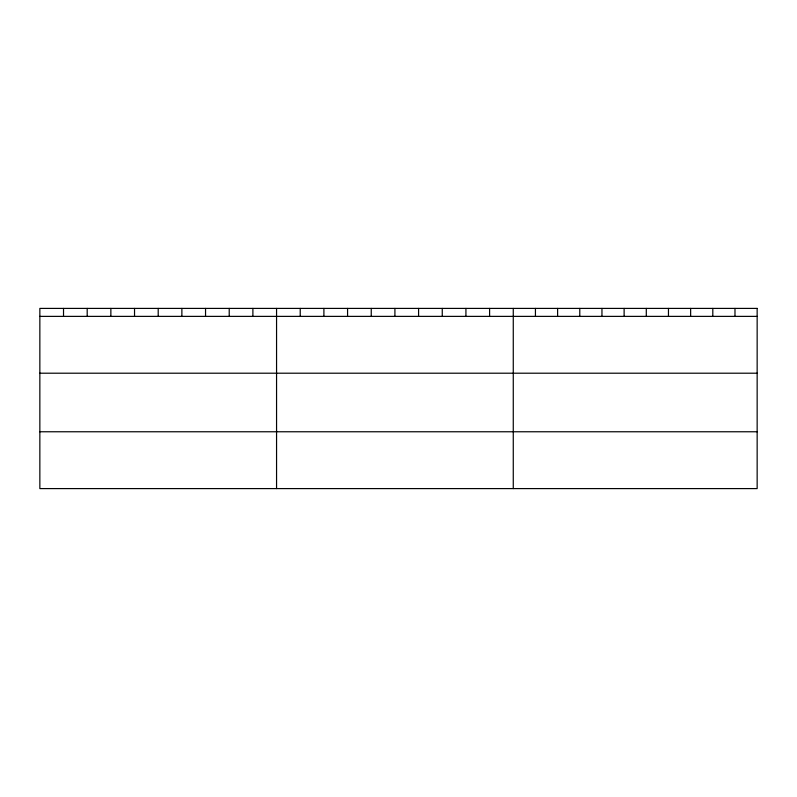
<?xml version="1.0" encoding="UTF-8"?>
<svg xmlns="http://www.w3.org/2000/svg" width="797" height="797" viewBox="0 0 797 797"><rect width="100%" height="100%" fill="white"/><g stroke="black" fill="none" stroke-linecap="round" stroke-linejoin="round"><path stroke-width="1.2" d="M39.85 316.379L757.15 316.379M39.85 373.205L757.15 373.205M39.85 431.765L757.15 431.765M734.983 308.409L734.983 316.379M712.807 308.409L712.807 316.379M690.64 308.409L690.64 316.379M668.464 308.409L668.464 316.379M646.297 308.409L646.297 316.379M624.121 308.409L624.121 316.379M601.954 308.409L601.954 316.379M579.778 308.409L579.778 316.379M557.611 308.409L557.611 316.379M535.435 308.409L535.435 316.379M513.268 308.409L513.268 488.591M489.597 308.409L489.597 316.379M465.926 308.409L465.926 316.379M442.255 308.409L442.255 316.379M418.584 308.409L418.584 316.379M394.913 308.409L394.913 316.379M371.243 308.409L371.243 316.379M347.572 308.409L347.572 316.379M323.901 308.409L323.901 316.379M300.23 308.409L300.23 316.379M276.559 308.409L276.559 488.591M252.888 308.409L252.888 316.379M229.217 308.409L229.217 316.379M205.546 308.409L205.546 316.379M181.875 308.409L181.875 316.379M158.204 308.409L158.204 316.379M134.534 308.409L134.534 316.379M110.863 308.409L110.863 316.379M87.192 308.409L87.192 316.379M63.521 308.409L63.521 316.379M757.15 308.409L39.85 308.409L39.85 488.591L757.15 488.591L757.15 308.409"/></g></svg>
